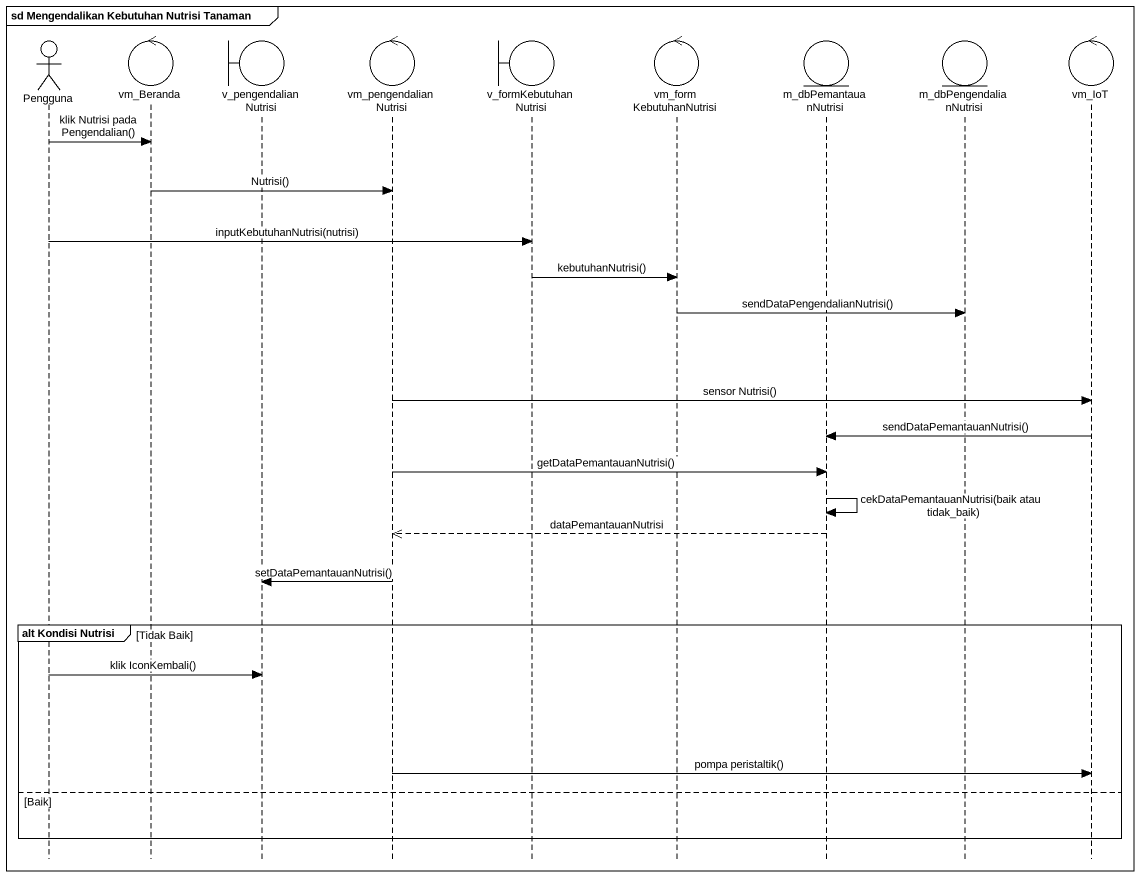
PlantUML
@startuml
mainframe sd Mengendalikan Kebutuhan Nutrisi Tanaman
hide footbox
actor Pengguna
control vm_Beranda
boundary v_pengendalianNutrisi
control vm_pengendalianNutrisi
boundary v_formKebutuhanNutrisi
control vm_formKebutuhanNutrisi
entity m_dbPemantauanNutrisi
entity m_dbPengendalianNutrisi
control vm_IoT

Pengguna -> vm_Beranda : klik Nutrisi pada Pengendalian()
vm_Beranda -> vm_pengendalianNutrisi : Nutrisi()
Pengguna -> v_formKebutuhanNutrisi : inputKebutuhanNutrisi(nutrisi)
v_formKebutuhanNutrisi -> vm_formKebutuhanNutrisi : kebutuhanNutrisi()
vm_formKebutuhanNutrisi -> m_dbPengendalianNutrisi : sendDataPengendalianNutrisi()
vm_pengendalianNutrisi -> vm_IoT : sensor Nutrisi()
vm_IoT -> m_dbPemantauanNutrisi : sendDataPemantauanNutrisi()
vm_pengendalianNutrisi -> m_dbPemantauanNutrisi : getDataPemantauanNutrisi()
m_dbPemantauanNutrisi -> m_dbPemantauanNutrisi : cekDataPemantauanNutrisi(baik atau tidak_baik)
m_dbPemantauanNutrisi -->> vm_pengendalianNutrisi : dataPemantauanNutrisi
vm_pengendalianNutrisi -> v_pengendalianNutrisi : setDataPemantauanNutrisi()
group alt Kondisi Nutrisi [Tidak Baik]
  Pengguna -> v_pengendalianNutrisi : klik IconKembali()
  vm_pengendalianNutrisi -> vm_IoT : pompa peristaltik()
else Baik
end
@enduml
